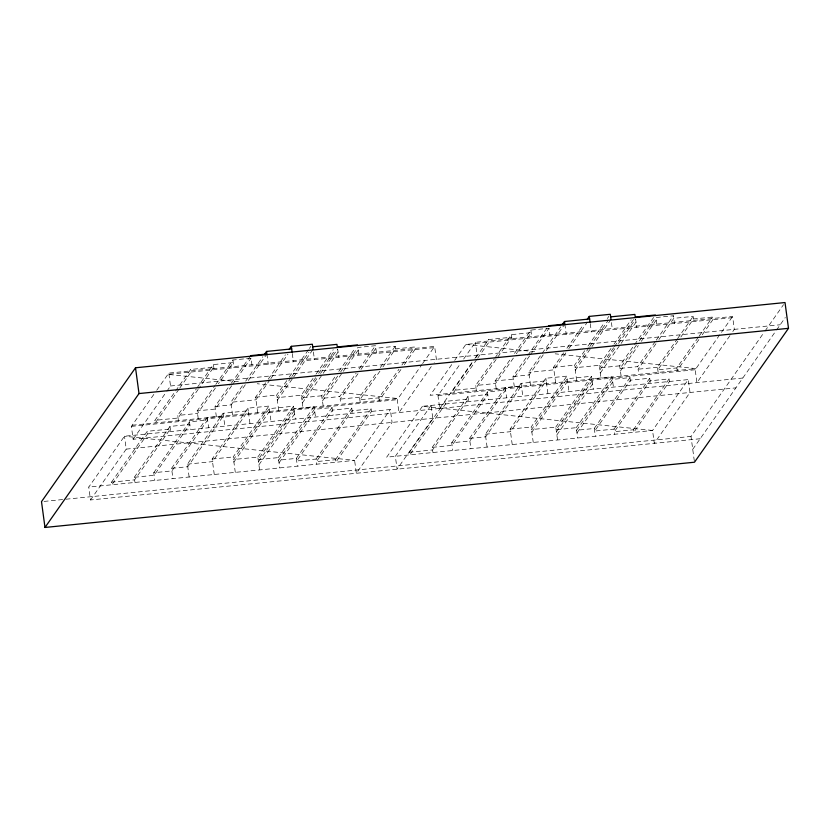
<?xml version="1.0" encoding="UTF-8"?>
<svg xmlns="http://www.w3.org/2000/svg" width="830" height="830" viewBox="0 0 830 830"><rect width="100%" height="100%" fill="white"/><g stroke="black" fill="none" stroke-linecap="round" stroke-linejoin="round"><path stroke-width="0.62" stroke-dasharray="4.15 3.11" d="M700.178 438.738L90.501 499.971L88.758 487.086L124.479 436.217L390.328 409.522L392.071 422.408L356.35 473.276L354.607 460.38L390.328 409.522M742.809 378.024L133.132 439.267L131.389 426.381L154.121 394.001M156.746 390.276L168.791 373.106L434.64 346.401L436.383 359.297L434.183 362.43M90.501 499.971L126.222 449.113L124.479 436.217L354.607 460.38L88.758 487.086M133.132 439.267L166.135 392.258M166.872 391.221L170.534 385.992L168.791 373.106M111.511 482.189L147.232 431.32L170.337 429.006L134.616 479.865L111.511 482.189L111.863 484.772L147.584 433.903L147.232 431.32M179.01 389.146L155.293 422.927L154.94 420.343L190.661 369.475L213.767 367.161L198.878 388.347M179.747 388.087L191.004 372.058L190.661 369.475M134.273 477.292L169.984 426.423L189.831 424.431L154.121 475.3L134.273 477.292L134.968 482.448M178.398 420.603L177.693 415.446L196.295 388.948M197.042 387.89L213.414 364.577L233.261 362.586L218.383 383.782M198.131 389.415L178.045 418.019L154.94 420.343M153.768 472.716L189.489 421.858L207.625 420.032L171.903 470.901L153.768 472.716L154.816 480.456M198.235 418.611L197.198 410.871L215.053 385.442M215.8 384.383L232.908 360.013L251.044 358.187L252.092 365.916M215.406 388.015L197.54 413.454L177.693 415.446M171.561 468.348L207.272 417.48L223.467 415.851L187.746 466.719L171.561 468.348L172.951 478.63M216.371 416.785L214.98 406.503L230.616 384.249M231.352 383.19L250.702 355.634M231.705 385.743L215.333 409.055L197.198 410.871M232.442 384.684L251.044 358.187M189.136 477.001L187.404 464.146L223.125 413.278L248.243 410.757L249.986 423.611M232.566 415.156L230.833 402.301L242.734 385.348M245.711 381.105L262.83 356.734M245.317 384.736L231.176 404.874L214.98 406.503M248.295 380.503L266.15 355.064M214.265 474.48L212.158 459.052L247.88 408.184L268.93 406.067L271.016 421.505M257.694 412.635L255.588 397.207L267.499 380.244M268.235 379.186L285.354 354.815M270.092 379.642L255.951 399.78L230.833 402.301M270.839 378.584L287.948 354.213M235.295 472.374L233.209 456.936L268.93 406.067M278.724 410.518L276.639 395.09L288.55 378.127M289.286 377.069L308.636 349.513M309.382 348.455L310.866 346.338M291.143 377.526L277.002 397.663L301.217 395.236L315.358 375.098M291.88 376.467L308.999 352.096M233.904 462.082L269.626 411.224M277.334 400.236L292.959 377.982M293.706 376.924L313.055 349.378L314.446 359.66M257.798 457.081L293.509 406.212L269.294 408.64L233.572 459.509L257.798 457.081L259.614 469.925M316.106 374.04L333.214 349.669M315.69 377.681L301.56 397.809L303.043 408.08M318.668 373.438L335.04 350.125M258.514 461.739L294.225 410.871L293.509 406.212M301.944 399.894L317.568 377.64M320.546 373.396L337.654 349.025L338.764 357.211M258.929 464.8L294.64 413.942M302.348 402.955L322.445 374.351M323.192 373.282L338.069 352.096M278.268 457.621L313.989 406.752L293.851 408.796L258.13 459.654L278.268 457.621L279.772 467.902M323.202 406.057L321.698 395.775L335.839 375.637M338.816 371.404L355.178 348.092M337.717 376.094L322.092 398.348L339.729 396.553L356.101 373.241M340.694 371.85L357.813 347.48L375.451 345.695L376.561 353.414M279.088 462.767L314.798 411.898L313.989 406.752M322.507 400.921L342.603 372.307M343.34 371.249L358.228 350.053L357.813 347.48M296.3 458.399L332.021 407.54L314.383 409.325L278.662 460.194L296.3 458.399L297.41 466.128M359.079 369.008L375.451 345.695M358 373.697L340.144 399.126L340.839 404.283M360.977 369.454L375.865 348.258L395.215 346.318L395.91 351.474M316.074 459.032L351.796 408.163L332.436 410.103L296.715 460.972L316.074 459.032L316.769 464.188M360.199 402.343L359.504 397.186L377.36 371.747M380.337 367.514L395.215 346.318M379.943 371.145L359.846 399.759L378.874 397.85L398.971 369.236M382.921 366.912L395.568 348.89L414.595 346.982L414.938 349.565L403.878 365.314M335.445 459.696L371.166 408.827L352.138 410.736L316.417 461.605L335.445 459.696L335.797 462.279L371.518 411.41L371.166 408.827M401.938 365.003L414.595 346.982M400.932 369.516L379.227 400.434L378.874 397.85M431.247 366.601L398.981 412.562L397.238 399.676L421.848 364.629M422.595 363.571L434.64 346.401M422.429 406.295L386.707 457.164L652.556 430.459L688.278 379.59L422.429 406.295L652.556 430.459L654.299 443.345L690.021 392.476L688.278 379.59M451.717 364.577L430.137 395.319L695.986 368.613L555.177 353.829M454.695 360.345L465.858 344.45L731.707 317.745M472 362.513L439.724 408.474L437.981 395.578L460.723 363.198M463.648 359.027L475.393 342.313L732.589 316.479L734.332 329.365L730.67 334.583M474.926 358.332L477.126 355.199L475.393 342.313M409.46 452.267L445.181 401.398L468.286 399.074L432.565 449.943L409.46 452.267L409.813 454.84L445.534 403.971L445.181 401.398M476.96 359.214L453.242 392.995L452.889 390.411L472.986 361.807M475.964 357.564L488.611 339.553L511.716 337.229L496.828 358.425M477.696 358.155L488.953 342.126L488.611 339.553M432.223 447.36L467.933 396.501L487.781 394.499L452.07 445.368L432.223 447.36L432.918 452.516M476.347 390.671L475.652 385.514L494.255 359.027M494.991 357.969L511.363 334.656L531.21 332.654L516.333 353.85M496.091 359.483L475.995 388.098L452.889 390.411M451.717 442.795L487.438 391.926L505.574 390.1L469.853 440.969L451.717 442.795L452.765 450.524M496.195 388.679L495.147 380.949L511.519 357.637M514.496 353.393L530.868 330.081L549.004 328.255L550.041 335.994M513.355 358.093L495.489 383.522L475.652 385.514M469.51 438.416L505.231 387.548L521.416 385.929L485.706 436.788L469.51 438.416L470.901 448.708M514.33 386.863L512.94 376.571L548.651 325.702M529.654 355.811L513.282 379.123L495.147 380.949M530.391 354.752L549.004 328.255M487.096 447.08L485.353 434.225L521.074 383.356L546.192 380.835L547.935 393.69M530.515 385.234L528.783 372.38L560.779 326.812M543.266 354.815L529.125 374.942L512.94 376.571M546.244 350.571L564.099 325.142M512.224 444.558L510.118 429.12L545.829 378.252L566.88 376.135L568.965 391.573M555.644 382.703L553.537 367.275L563.964 352.439M566.932 348.206L583.303 324.883M565.811 352.895L553.901 369.848L528.783 372.38M568.789 348.662L586.644 323.223M533.254 442.442L531.159 427.004L566.88 376.135M576.674 380.596L574.588 365.159L585.005 350.322M587.982 346.079L604.354 322.766M607.332 318.533L608.815 316.406M589.092 347.604L574.951 367.732L599.177 365.304L613.308 345.176M589.84 346.535L607.695 321.106M531.864 432.16L567.575 381.292M575.283 370.315L611.005 319.446L612.395 329.728M555.747 427.149L591.468 376.281L567.243 378.708L531.522 429.577L555.747 427.149L557.573 439.993M614.055 344.108L631.174 319.737M613.65 347.749L599.509 367.887L600.993 378.148M614.387 346.691L633.736 319.135M556.463 431.808L592.184 380.939L591.468 376.281M599.893 369.962L615.518 347.708M618.495 343.475L635.604 319.094L636.714 327.29M556.878 434.879L592.599 384.01M600.308 373.033L620.394 344.419M621.141 343.361L636.019 322.165M576.217 427.689L611.938 376.83L591.8 378.864L556.079 429.733L576.217 427.689L577.732 437.97M621.151 376.125L619.647 365.843L633.788 345.716M634.535 344.658L653.874 317.101M636.413 345.104L620.041 368.416L637.679 366.632L655.534 341.192M639.39 340.871L655.762 317.558L673.4 315.763L674.51 323.493M577.037 432.835L612.748 381.966L611.938 376.83M620.456 370.989L638.322 345.56M641.3 341.317L656.177 320.121L655.762 317.558M594.249 428.477L629.97 377.608L612.333 379.403L576.622 430.262L594.249 428.477L595.369 436.207M656.281 340.134L673.4 315.763M655.959 343.765L638.094 369.205L638.789 374.351M658.927 339.532L673.815 318.336L693.164 316.386L693.87 321.542M614.024 429.1L649.745 378.231L630.385 380.182L594.664 431.05L614.024 429.1L614.719 434.256M658.149 372.411L657.453 367.254L676.803 339.709M677.539 338.64L693.164 316.386M677.892 341.223L657.796 369.838L676.824 367.918L698.404 337.188M680.87 336.98L693.517 318.969L712.545 317.06L712.897 319.633L701.827 335.393M633.404 429.764L669.115 378.905L650.087 380.814L614.376 431.683L633.404 429.764L633.747 432.347L669.468 381.478L669.115 378.905M699.151 336.129L712.545 317.06M698.881 339.595L677.176 370.502L676.824 367.918M729.933 335.631L696.93 382.63L695.187 369.744L732.589 316.479M694.326 461.044L690.996 436.435L764.285 332.062M765.032 331.014L783.53 304.651M692.739 449.321L775.811 331.025M776.548 329.977L785.305 317.506M433.748 347.677L167.899 374.372L239.258 381.862M170.534 385.992L780.21 324.758M255.588 397.207L276.639 395.09M553.537 367.275L574.588 365.159M321.698 395.775L301.56 397.809L301.217 395.236M619.647 365.843L599.509 367.887L599.177 365.304M359.504 397.186L340.144 399.126L339.729 396.553M657.453 367.254L638.094 369.205L637.679 366.632M132.188 425.24L398.037 398.535L257.227 383.751M131.389 426.381L397.238 399.676M437.981 395.578L695.187 369.744M126.222 449.113L735.899 387.869M212.158 459.052L233.209 456.936M510.118 429.12L531.159 427.004M187.404 464.146L212.522 461.625L248.243 410.757L247.88 408.184M485.353 434.225L510.471 431.693L546.192 380.835L545.829 378.252M44.073 501.413L64.699 499.349M65.985 499.214L690.996 436.435M465.858 344.45L534.634 351.671M629.97 377.608L631.08 385.338M332.021 407.54L333.131 415.259M656.177 320.121L656.872 325.256M649.745 378.231L650.44 383.387M612.748 381.966L613.443 387.102M590.255 323.659L591.365 331.844M592.184 380.939L593.284 389.135M564.846 324.084L566.236 334.365M530.868 330.081L531.905 337.81M521.074 383.356L522.807 396.211M511.363 334.656L512.058 339.802M505.231 387.548L506.622 397.84M487.438 391.926L488.486 399.655M467.933 396.501L468.639 401.647M358.228 350.053L358.923 355.188M351.796 408.163L352.491 413.319M314.798 411.898L315.493 417.034M292.305 353.59L293.415 361.766M294.225 410.871L295.335 419.057M266.897 354.005L268.287 364.297M232.908 360.013L233.956 367.742M223.125 413.278L224.857 426.143M213.414 364.577L214.109 369.734M207.272 417.48L208.662 427.761M189.489 421.858L190.526 429.587M169.984 426.423L170.679 431.579M431.071 405.424L395.35 456.293L397.093 469.178L432.814 418.31L431.071 405.424"/><path stroke-width="1.25" d="M135.518 367.783L41.5 501.673L44.986 527.455L694.482 462.217L788.5 328.327L785.014 302.545L135.518 367.783L139.004 393.565L44.986 527.455M264.314 354.618L266.544 351.432L291.672 348.911L292.15 352.418M289.079 349.513L291.309 346.338L312.36 344.222L313.055 349.378M562.263 324.686L564.493 321.511L589.622 318.99L590.099 322.497M587.028 319.592L589.259 316.406L610.309 314.29L611.005 319.446M610.673 316.863L634.888 314.435L635.23 317.019L655.368 314.985M312.723 346.795L336.939 344.367L337.271 346.95L357.419 344.907M250.702 355.634L266.897 354.005L266.544 351.432M548.651 325.702L564.846 324.084L564.493 321.511M139.004 393.565L788.5 328.327M589.259 316.406L589.622 318.99M291.309 346.338L291.672 348.911"/></g></svg>
